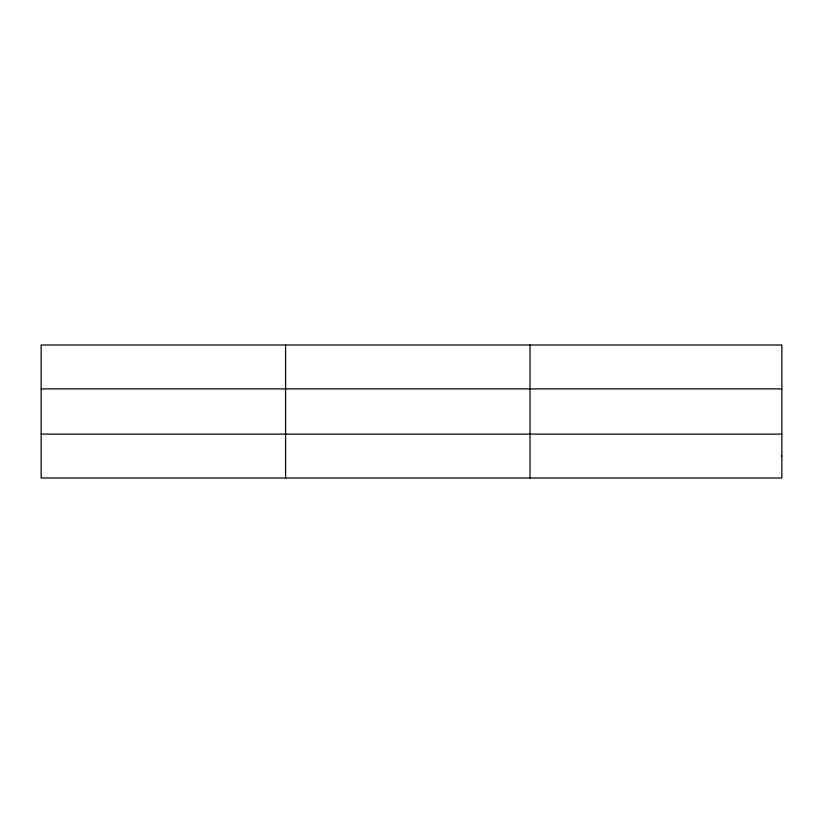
<?xml version="1.0" encoding="UTF-8"?>
<svg xmlns="http://www.w3.org/2000/svg" width="823" height="823" viewBox="0 0 823 823"><rect width="100%" height="100%" fill="white"/><g stroke="black" fill="none" stroke-linecap="round" stroke-linejoin="round"><path stroke-width="1.23" d="M285.581 477.998L285.581 345.002M530.012 477.998L530.012 345.002M41.15 388.888L781.85 388.888M41.15 434.112L781.85 434.112M781.85 456.055L781.85 477.998L41.15 477.998L41.15 345.002L781.85 345.002L781.85 456.055"/></g></svg>
